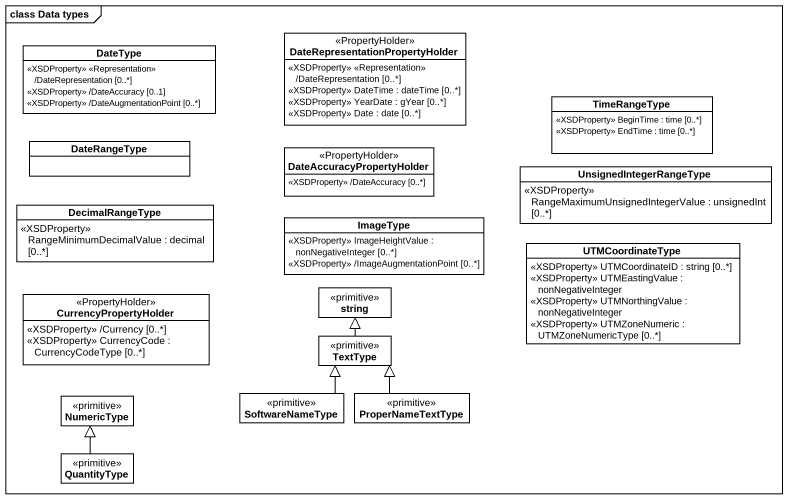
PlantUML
@startuml
mainframe class Data types
hide circle
hide empty members
class "DateRepresentationPropertyHolder" as DateRepresentationPropertyHo <<PropertyHolder>> {
  <<XSDProperty>> <<Representation>> /DateRepresentation [0..*]
  <<XSDProperty>> DateTime : dateTime [0..*]
  <<XSDProperty>> YearDate : gYear [0..*]
  <<XSDProperty>> Date : date [0..*]
}
class DateType {
  <<XSDProperty>> <<Representation>> /DateRepresentation [0..*]
  <<XSDProperty>> /DateAccuracy [0..1]
  <<XSDProperty>> /DateAugmentationPoint [0..*]
}
class TimeRangeType {
  <<XSDProperty>> BeginTime : time [0..*]
  <<XSDProperty>> EndTime : time [0..*]
}
class DateRangeType
class DateAccuracyPropertyHolder <<PropertyHolder>> {
  <<XSDProperty>> /DateAccuracy [0..*]
}
class DecimalRangeType {
  <<XSDProperty>> RangeMinimumDecimalValue : decimal [0..*]
}
class UnsignedIntegerRangeType {
  <<XSDProperty>> RangeMaximumUnsignedIntegerValue : unsignedInt [0..*]
}
class ImageType {
  <<XSDProperty>> ImageHeightValue : nonNegativeInteger [0..*]
  <<XSDProperty>> /ImageAugmentationPoint [0..*]
}
class UTMCoordinateType {
  <<XSDProperty>> UTMCoordinateID : string [0..*]
  <<XSDProperty>> UTMEastingValue : nonNegativeInteger
  <<XSDProperty>> UTMNorthingValue : nonNegativeInteger
  <<XSDProperty>> UTMZoneNumeric : UTMZoneNumericType [0..*]
}
class string <<primitive>>
class CurrencyPropertyHolder <<PropertyHolder>> {
  <<XSDProperty>> /Currency [0..*]
  <<XSDProperty>> CurrencyCode : CurrencyCodeType [0..*]
}
class TextType <<primitive>>
class NumericType <<primitive>>
class SoftwareNameType <<primitive>>
class ProperNameTextType <<primitive>>
class QuantityType <<primitive>>
TextType -up-|> string
SoftwareNameType -up-|> TextType
ProperNameTextType -up-|> TextType
QuantityType -up-|> NumericType
@enduml
